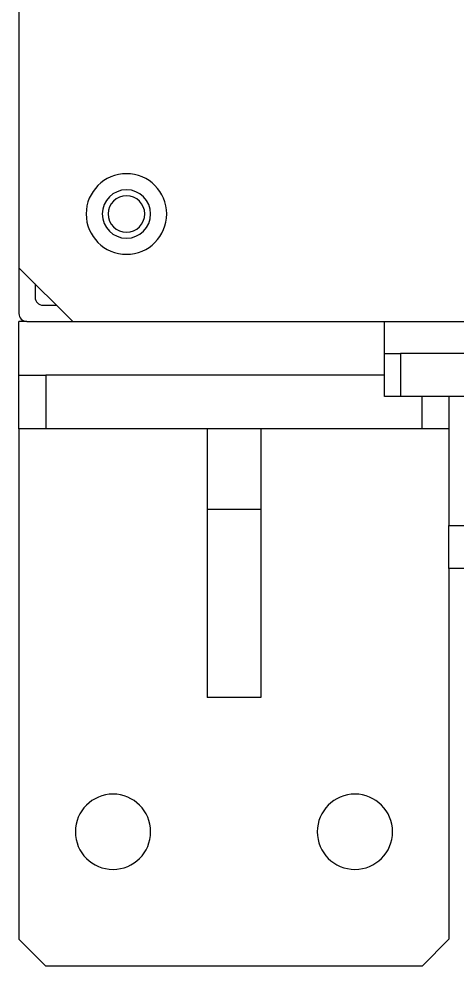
# Model space of a CAD drawing. Header units: millimetres. Extents: x 914 to 910632, y -176 to 682692.
# Drawn here: x 2379.935 to 2381.219, y 1908.672 to 1911.449 of the extents above; entities that cross this region are included whole.
import ezdxf

# ---------------------------------------------------------------- set-up
doc = ezdxf.new("R2010")
doc.units = ezdxf.units.MM

msp = doc.modelspace()

# ---------------------------------------------------------------- linework, layer by layer
at = {"color": 7, "linetype": 'Continuous'}
for p, q in [((2379.9349, 1914.6729), (2379.9349, 1910.7196)), ((2379.9349, 1910.7196), (2380.0924, 1910.5621)), ((2379.9349, 1910.7196), (2379.9349, 1910.5856)), ((2379.9821, 1910.6724), (2379.9821, 1910.6328)), ((2380.0056, 1910.6094), (2380.0451, 1910.6094)), ((2379.9583, 1910.5621), (2379.9349, 1910.5621)), ((2379.9349, 1910.4046), (2379.9349, 1910.5621)), ((2379.9583, 1910.5621), (2380.0924, 1910.5621)), ((2380.0924, 1910.5621), (2385.2899, 1910.5621)), ((2381.0059, 1910.4676), (2381.0059, 1910.5621)), ((2381.0059, 1910.3416), (2381.0059, 1910.4676)), ((2381.0059, 1910.4676), (2381.0531, 1910.4676)), ((2381.0531, 1910.4676), (2381.0531, 1910.3416)), ((2383.7936, 1910.4676), (2381.0531, 1910.4676)), ((2379.9349, 1910.2471), (2379.9349, 1910.4046)), ((2379.9349, 1910.4046), (2380.0136, 1910.4046)), ((2380.0136, 1910.4046), (2380.0136, 1910.2471)), ((2381.0059, 1910.4046), (2380.0136, 1910.4046)), ((2381.0531, 1910.3416), (2381.0059, 1910.3416)), ((2383.7936, 1910.3416), (2381.0531, 1910.3416)), ((2381.1161, 1910.2471), (2381.1161, 1910.3416)), ((2381.1949, 1910.3416), (2381.1949, 1910.2471)), ((2380.0136, 1910.2471), (2379.9349, 1910.2471)), ((2379.9349, 1910.2471), (2379.9349, 1908.7509)), ((2381.1161, 1910.2471), (2380.0136, 1910.2471)), ((2380.4861, 1910.2471), (2380.4861, 1910.0109)), ((2380.6436, 1910.2471), (2380.6436, 1910.0109)), ((2381.1949, 1910.2471), (2381.1161, 1910.2471)), ((2381.1949, 1910.2471), (2381.1949, 1909.9636)), ((2380.6436, 1910.0109), (2380.4861, 1910.0109)), ((2380.4861, 1910.0109), (2380.4861, 1909.4596)), ((2380.6436, 1910.0109), (2380.6436, 1909.4596)), ((2381.1949, 1909.8376), (2381.1949, 1909.9636)), ((2381.1949, 1909.9636), (2381.2421, 1909.9636)), ((2381.1949, 1909.8376), (2381.1949, 1908.7509)), ((2381.2421, 1909.8376), (2381.1949, 1909.8376)), ((2380.6436, 1909.4596), (2380.4861, 1909.4596)), ((2379.9349, 1908.7509), (2380.0136, 1908.6721)), ((2381.1161, 1908.6721), (2381.1949, 1908.7509)), ((2381.1161, 1908.6721), (2380.0136, 1908.6721))]:
    msp.add_line(p, q, dxfattribs=at)
for centre, radius, start, end in [((2380.2499, 1910.8771), 0.1181, 0, 180), ((2380.2499, 1910.8771), 0.0709, 0, 180), ((2380.2499, 1910.8771), 0.0536, 0, 180), ((2380.2499, 1910.8771), 0.1181, 180, 0), ((2380.2499, 1910.8771), 0.0709, 180, 0), ((2380.2499, 1910.8771), 0.0536, 180, 0), ((2380.0056, 1910.6328), 0.0234, 180, 270), ((2379.9583, 1910.5856), 0.0234, 180, 270), ((2380.2105, 1909.0659), 0.1103, 90, 270), ((2380.2105, 1909.0659), 0.1103, 270, 90), ((2380.9193, 1909.0659), 0.1103, 90, 270), ((2380.9193, 1909.0659), 0.1103, 270, 90)]:
    msp.add_arc(centre, radius, start, end, dxfattribs=at)

doc.saveas('drawing.dxf')
